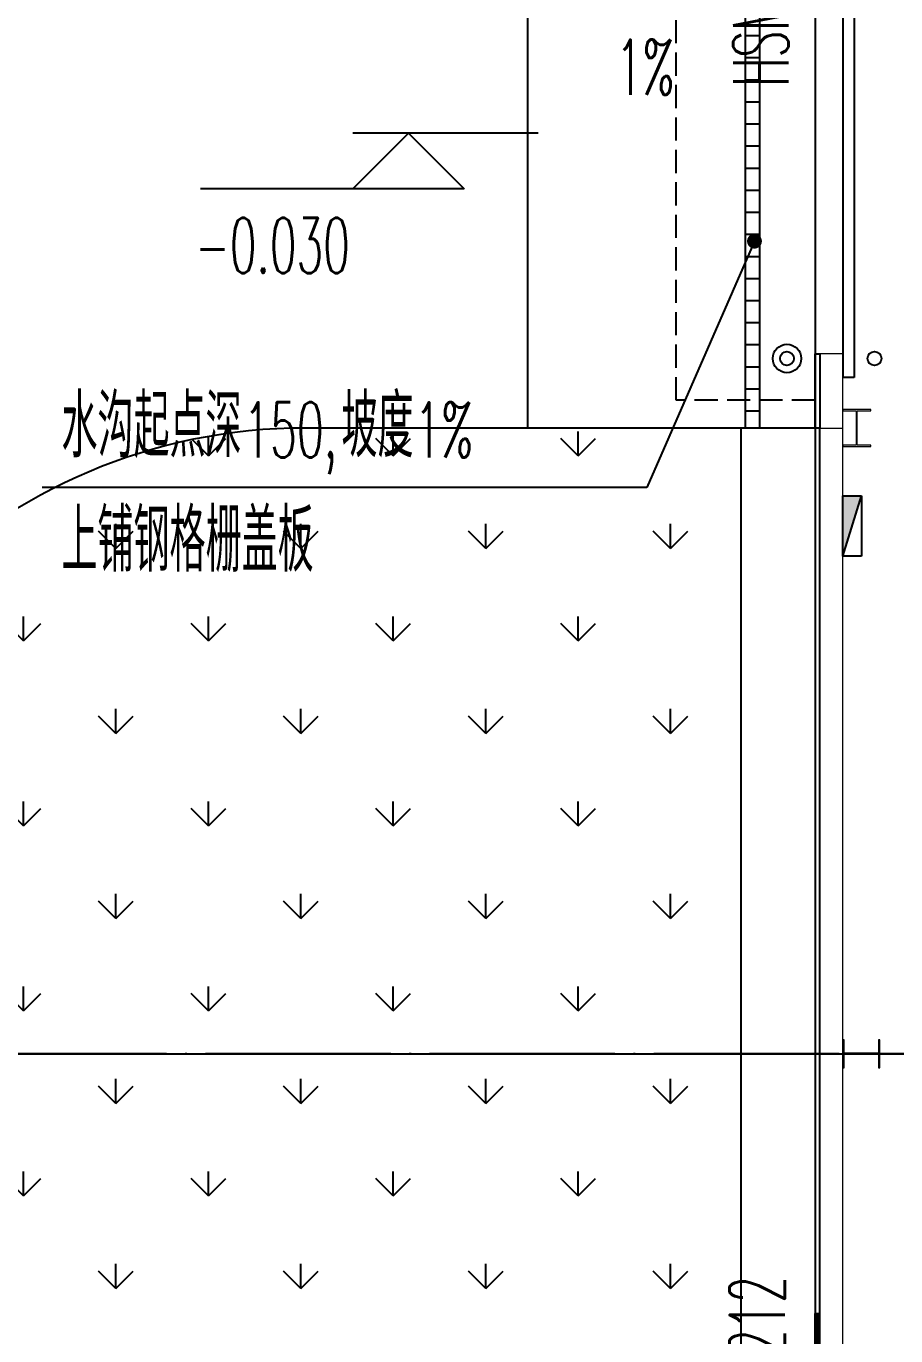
# Model space of a CAD drawing. Extents: x 758840 to 1108724, y -102573 to 143521.
# Drawn here: x 780319 to 789704, y 54545 to 68672 of the extents above; entities that cross this region are included whole.
import ezdxf

# ---------------------------------------------------------------- set-up
doc = ezdxf.new("R2010")
doc.units = 0
doc.header["$LTSCALE"] = 1000
doc.header["$MEASUREMENT"] = 0
for name, pattern in [('CENTER', [2, 1.25, -0.25, 0.25, -0.25]), ('CONTINOUS', [0]), ('DASH', [0.35, 0.25, -0.1]), ('DOTE', [2.42, 2, -0.2, 0.02, -0.2])]:
    doc.linetypes.add(name, pattern=pattern)
for name, color, linetype in [('A-OTHER', 7, 'Continuous'), ('AXIS', 3, 'Continuous'), ('DIM_ELEV', 3, 'Continuous'), ('DIM_IDEN', 3, 'Continuous'), ('DIM_LEAD', 3, 'Continuous'), ('DIM_SYMB', 3, 'Continuous'), ('DOTE', 8, 'DOTE'), ('EQUIP_消火栓', 7, 'Continuous'), ('GROUND', 31, 'Continuous'), ('PUB_HATCH', 8, 'Continuous'), ('PUB_TEXT', 7, 'Continuous'), ('ROAD', 2, 'Continuous'), ('ROOF', 211, 'Continuous'), ('WALL', 6, 'Continuous'), ('WINDOW', 3, 'Continuous'), ('WINDOW_TEXT', 7, 'Continuous'), ('截水沟', 5, 'Continuous')]:
    doc.layers.add(name, color=color, linetype=linetype)
doc.layers.add('细实线', color=3, linetype='Continuous', lineweight=5)
doc.layers.add('钢柱', color=51, linetype='Continuous', lineweight=13)
doc.styles.add('_TCH_DIM', font='SIMPLEX.shx', dxfattribs={"width": 0.8, "bigfont": 'GBCBIG.shx'})
doc.styles.add('_TCH_WINDOW', font='SIMPLEX.shx', dxfattribs={"width": 0.8, "height": 3.5, "bigfont": 'GBCBIG.shx'})

# ---------------------------------------------------------------- blocks, each defined once
blk = doc.blocks.new('$WINLIB2D$00000001')
at = {"color": 0}
for points in [[(-0.5, 0.5), (-0.5, -0.5)], [(-0.5, 0.5), (0.5, 0.5)], [(0.5, -0.5), (0.5, 0.5)], [(0.5, 0.167), (-0.5, 0.167)], [(0.5, -0.167), (-0.5, -0.167)], [(-0.5, -0.5), (0.5, -0.5)]]:
    blk.add_lwpolyline(points, dxfattribs=at)
blk = doc.blocks.new('$DorLib2D$00000126')
at = {"color": 0, "linetype": 'Continuous'}
for p, q in [((-0.532, 0.5), (-0.532, 0.9)), ((0.532, 0.9), (0.532, 0.5))]:
    blk.add_line(p, q, dxfattribs=at)
at = {"color": 0, "linetype": 'DASH'}
for p, q in [((-0.532, 0.9), (0.532, 0.9)), ((-0.532, 0.5), (0.532, 0.5))]:
    blk.add_line(p, q, dxfattribs=at)
blk = doc.blocks.new('$TwtSys$00000434')
for p, q in [((-0.5, 0.5), (-0.5, -0.5)), ((-0.5, -0.5), (0.5, 0.5)), ((0.5, 0.5), (-0.5, 0.5)), ((0.5, -0.5), (0.5, 0.5)), ((-0.5, -0.5), (0.5, -0.5))]:
    blk.add_line(p, q)
blk.add_solid([(0.5, -0.5), (0.5, 0.5), (-0.5, -0.5)])
blk = doc.blocks.new('消火栓-半栋')
at = {"layer": 'EQUIP_消火栓', "linetype": 'CENTER', "xscale": -650, "yscale": 200, "zscale": 650, "rotation": 270}
blk.add_blockref('$TwtSys$00000434', (100, 19544), dxfattribs=at)

msp = doc.modelspace()

# ---------------------------------------------------------------- hatches: boundary and pattern name
at = {"layer": 'PUB_HATCH', "ltscale": 5}
h = msp.add_hatch(dxfattribs=at)
h.set_pattern_fill('GRASS', color=256, scale=500)
h.set_pattern_definition([(90, (17972.4, 56052.9), (-997.7955, 997.7955), [264.5807, -1731.0102]), (45, (17972.4, 56052.9), (-997.7962, 997.7962), [264.5807, -1146.5161]), (135, (17972.4, 56052.9), (-997.7962, -997.7962), [264.5807, -1146.5161])])
h.paths.add_polyline_path([(788033.02, 64337.52), (783333.02, 64337.52, 0.41421356), (777333.02, 58337.52), (777333.02, 44637.52, 0.34680204), (788833.02, 30051.57), (788833.02, 40837.52), (788833.02, 42637.52), (788033.02, 42637.52)])
at = {"layer": '截水沟'}
h = msp.add_hatch(dxfattribs=at)
h.set_pattern_fill('ANSI31', color=256, scale=150, angle=135)
h.set_pattern_definition([(180, (750628.91, 88572.76), (-4e-14, -238.125), [])])
h.paths.add_polyline_path([(788083.02, 64337.52), (788083.02, 73847.52), (788233.02, 73847.52), (788233.02, 64337.52)])

# ---------------------------------------------------------------- linework, layer by layer
at = {"layer": 'A-OTHER', "color": 151}
for centre in [(788529.41, 65087.52), (789474.49, 65087.52)]:
    msp.add_circle(centre, 75, dxfattribs=at)
at = {"layer": 'AXIS', "color": 252, "linetype": 'ByBlock'}
msp.add_line((771533.02, 57587.52), (914933.02, 57587.52), dxfattribs=at)
at = {"layer": 'DIM_ELEV'}
for p, q in [((784445.6, 67518.19), (783845.6, 66918.19)), ((785845.6, 67518.19), (783845.6, 67518.19)), ((784445.6, 67518.19), (785045.6, 66918.19)), ((785045.6, 66918.19), (782200.8, 66918.19))]:
    msp.add_line(p, q, dxfattribs=at)
at = {"layer": 'DIM_IDEN'}
msp.add_circle((788529.41, 65087.52), 153.41, dxfattribs=at)
at = {"layer": 'DIM_LEAD', "linetype": 'CONTINOUS'}
for p, q in [((788178.99, 66352.49), (787016.61, 63697.55)), ((787016.61, 63697.55), (780489.51, 63697.55))]:
    msp.add_line(p, q, dxfattribs=at)
at = {"layer": 'DIM_LEAD', "linetype": 'CONTINOUS', "const_width": 80}
msp.add_lwpolyline([(788195.03, 66389.13, 1), (788162.95, 66315.85, 1)], format="xyb", close=True, dxfattribs=at)
at = {"layer": 'DIM_SYMB'}
msp.add_lwpolyline([(787725.15, 67722.94, 0, 0, 0), (786783.32, 67722.94, 160, 0, 0), (786183.32, 67722.94, 0, 0, 0)], format="xyseb", dxfattribs=at)
at = {"layer": 'DOTE'}
for p, q in [((788833.02, 123418.42), (788833.02, 34437.52)), ((788833.02, 123418.42), (788833.02, 34437.52)), ((914933.02, 57587.52), (775066.25, 57587.52))]:
    msp.add_line(p, q, dxfattribs=at)
at = {"layer": 'GROUND'}
msp.add_line((788033.02, 64337.52), (788033.02, 42637.52), dxfattribs=at)
msp.add_lwpolyline([(785733.02, 73937.52), (788833.02, 73937.52), (788833.02, 64337.52), (785733.02, 64337.52)], close=True, dxfattribs=at)
at = {"layer": 'ROAD'}
msp.add_line((788033.02, 64337.52), (783333.02, 64337.52), dxfattribs=at)
msp.add_arc((783333.02, 58337.52), 6000, 90, 180, dxfattribs=at)
at = {"layer": 'ROOF', "linetype": 'DASH'}
msp.add_lwpolyline([(788833.02, 64637.52), (787333.02, 64637.52), (787333.02, 73637.52), (788833.02, 73637.52)], dxfattribs=at)
at = {"layer": 'WALL'}
for p, q in [((788833.02, 64337.52), (788833.02, 54787.52)), ((788883.02, 54787.52), (788883.02, 64337.52)), ((788833.02, 54787.52), (788883.02, 54787.52))]:
    msp.add_line(p, q, dxfattribs=at)
msp.add_lwpolyline([(788883.02, 64337.52), (788833.02, 64337.52), (788833.02, 65137.52), (788883.02, 65137.52)], close=True, dxfattribs=at)
at = {"layer": 'WINDOW'}
msp.add_line((788833.02, 73137.52), (788833.02, 65137.52), dxfattribs=at)
at = {"layer": '截水沟'}
msp.add_lwpolyline([(788083.02, 64337.52), (788083.02, 73847.52), (788233.02, 73847.52), (788233.02, 64337.52), (788083.02, 64337.52)], dxfattribs=at)
at = {"layer": '细实线'}
for p, q in [((789133.02, 65137.52), (788833.02, 65137.52)), ((788833.02, 65137.52), (788833.02, 64337.52)), ((789133.02, 64337.52), (789133.02, 65137.52)), ((788883.02, 64337.52), (789133.02, 64337.52))]:
    msp.add_line(p, q, dxfattribs=at)
at = {"layer": '细实线', "ltscale": 5}
msp.add_lwpolyline([(791233.02, 43737.52), (789133.02, 43737.52), (789133.02, 64337.52)], dxfattribs=at)
at = {"layer": '钢柱'}
for points in [[(789288.02, 64523.52), (789433.02, 64523.52), (789433.02, 64537.52), (789133.02, 64537.52), (789133.02, 64523.52), (789278.02, 64523.52), (789278.02, 64151.52), (789133.02, 64151.52), (789133.02, 64137.52), (789433.02, 64137.52), (789433.02, 64151.52), (789288.02, 64151.52), (789288.02, 64523.52)], [(789519.02, 57582.52), (789519.02, 57437.52), (789533.02, 57437.52), (789533.02, 57737.52), (789519.02, 57737.52), (789519.02, 57592.52), (789147.02, 57592.52), (789147.02, 57737.52), (789133.02, 57737.52), (789133.02, 57437.52), (789147.02, 57437.52), (789147.02, 57582.52), (789519.02, 57582.52)]]:
    msp.add_lwpolyline(points, dxfattribs=at)

# ---------------------------------------------------------------- block references
msp.add_blockref('消火栓-半栋', (789133.02, 43737.52))
at = {"layer": 'WINDOW'}
ref = msp.add_blockref('$DorLib2D$00000126', (788983.02, 69137.52), dxfattribs=dict(at, xscale=8000, yscale=300, zscale=8000, rotation=270))
ref.add_attrib('A', 'HSM8050', (788545.66, 68017.52), dxfattribs={"layer": 'WINDOW_TEXT', "ltscale": 5, "height": 595, "rotation": 90, "style": '_TCH_WINDOW', "width": 0.564706})
ref = msp.add_blockref('$WINLIB2D$00000001', (788858.02, 54187.52), dxfattribs=dict(at, xscale=-1200, yscale=50, zscale=-1200, rotation=270))
ref.add_attrib('A', 'XFC1212', (788505.52, 53187.52), dxfattribs={"layer": 'WINDOW_TEXT', "ltscale": 5, "height": 595, "rotation": 90, "style": '_TCH_WINDOW', "width": 0.564706})

# ---------------------------------------------------------------- texts
at = {"layer": 'PUB_TEXT', "style": '_TCH_DIM', "width": 0.564706}
for s, p in [('1%', (786682.23, 67932.94)), ('-0.030', (782140.8, 66008.19))]:
    msp.add_text(s, height=595, dxfattribs=at).set_placement(p)
at = {"layer": 'PUB_TEXT', "linetype": 'CONTINOUS', "style": '_TCH_DIM'}
for s, height, width, p in [('水沟起点深', 675.177, 0.8, (780699.51, 64020.89)), ('坡度', 675.177, 0.8, (783721.47, 64020.89)), ('150,', 595, 0.564706, (782665.47, 64020.89)), ('1%', 595, 0.564706, (784507.85, 64020.89)), ('上铺钢格栅盖板', 675.177, 0.8, (780699.51, 62787.55))]:
    msp.add_text(s, height=height, dxfattribs=dict(at, width=width)).set_placement(p)

doc.saveas('drawing.dxf')
